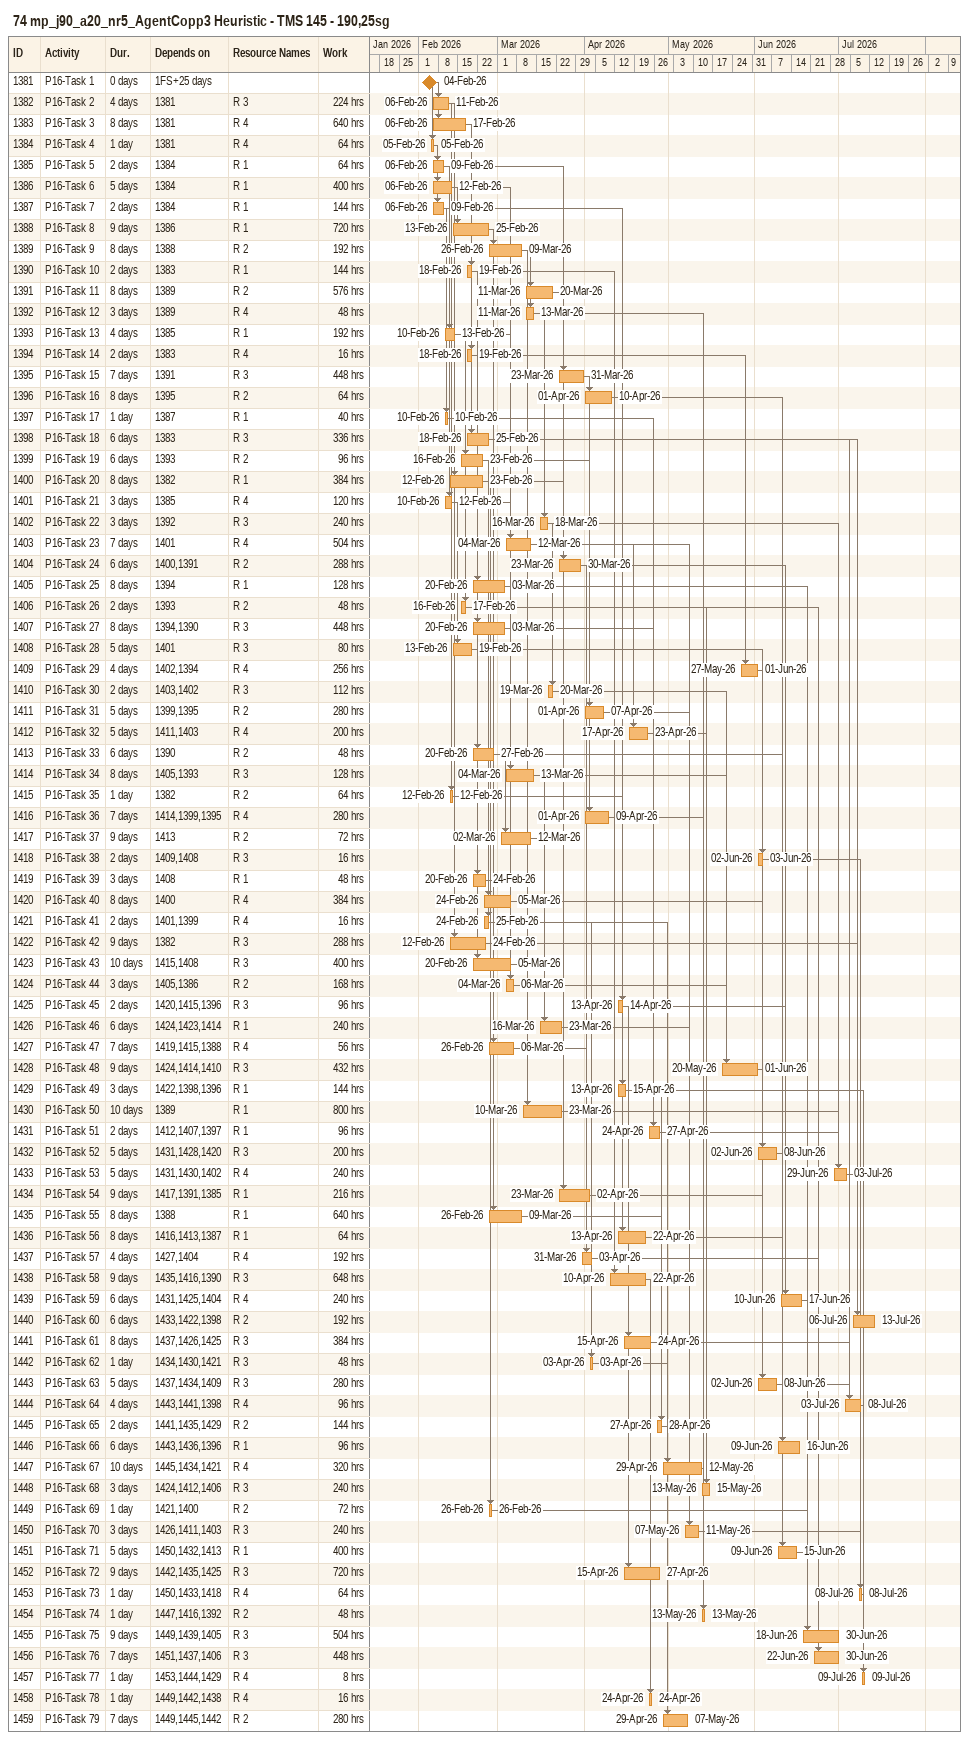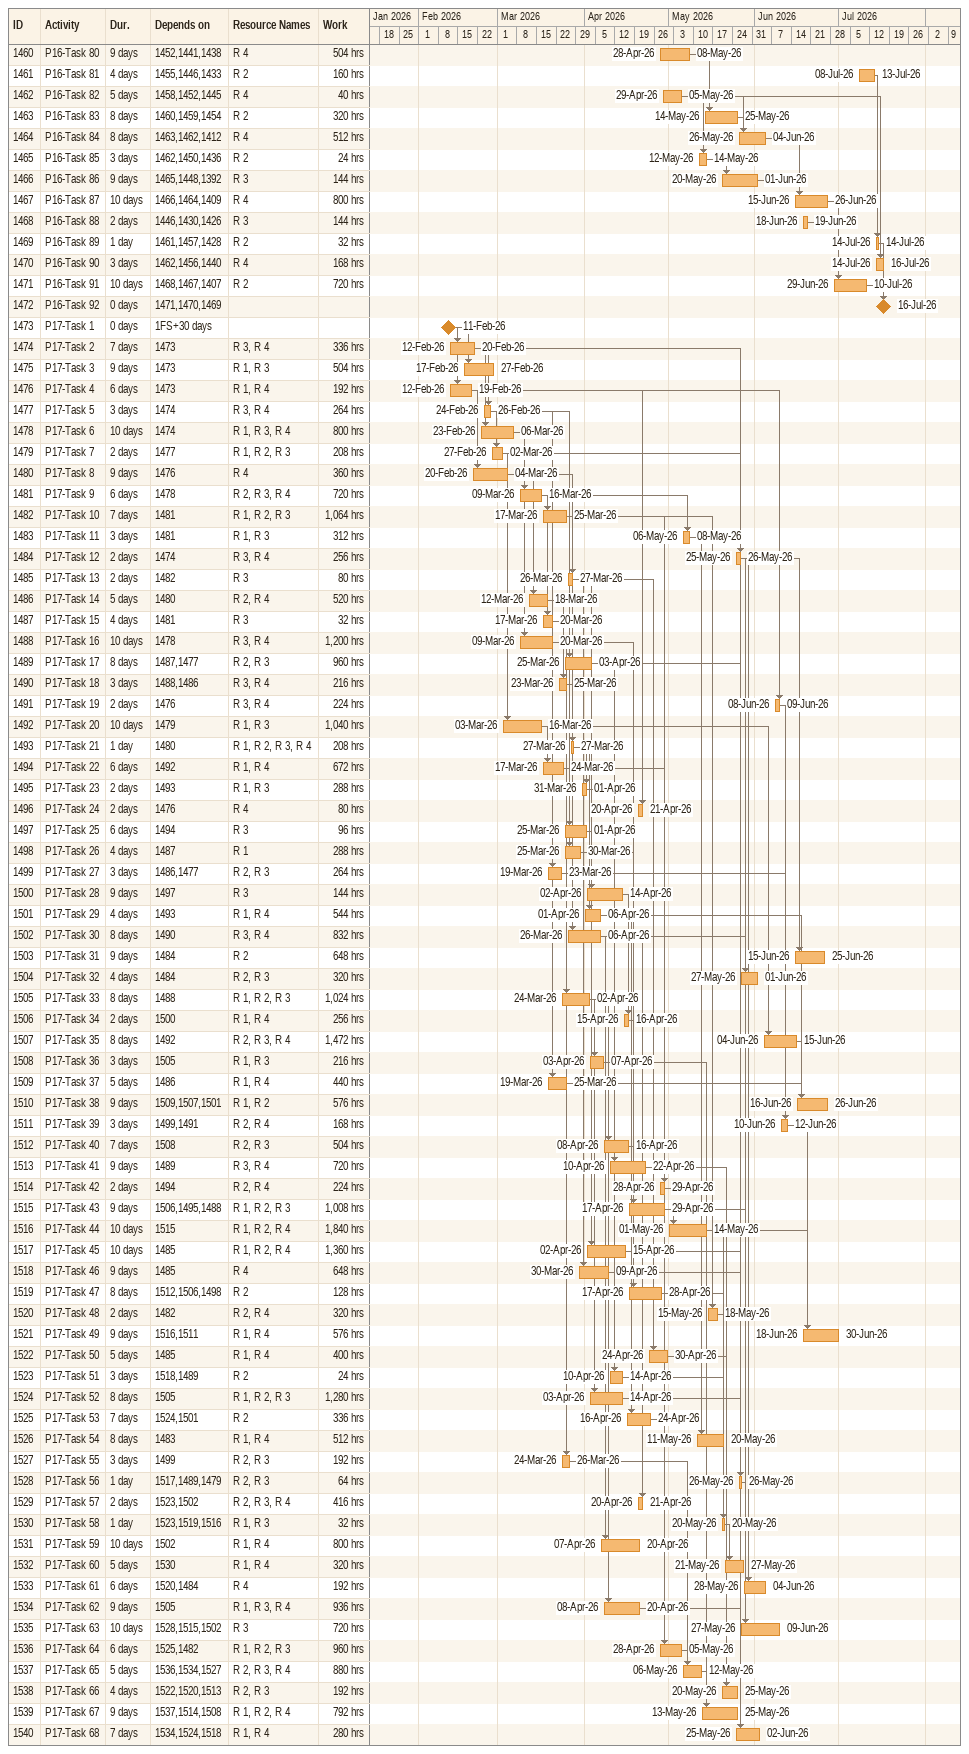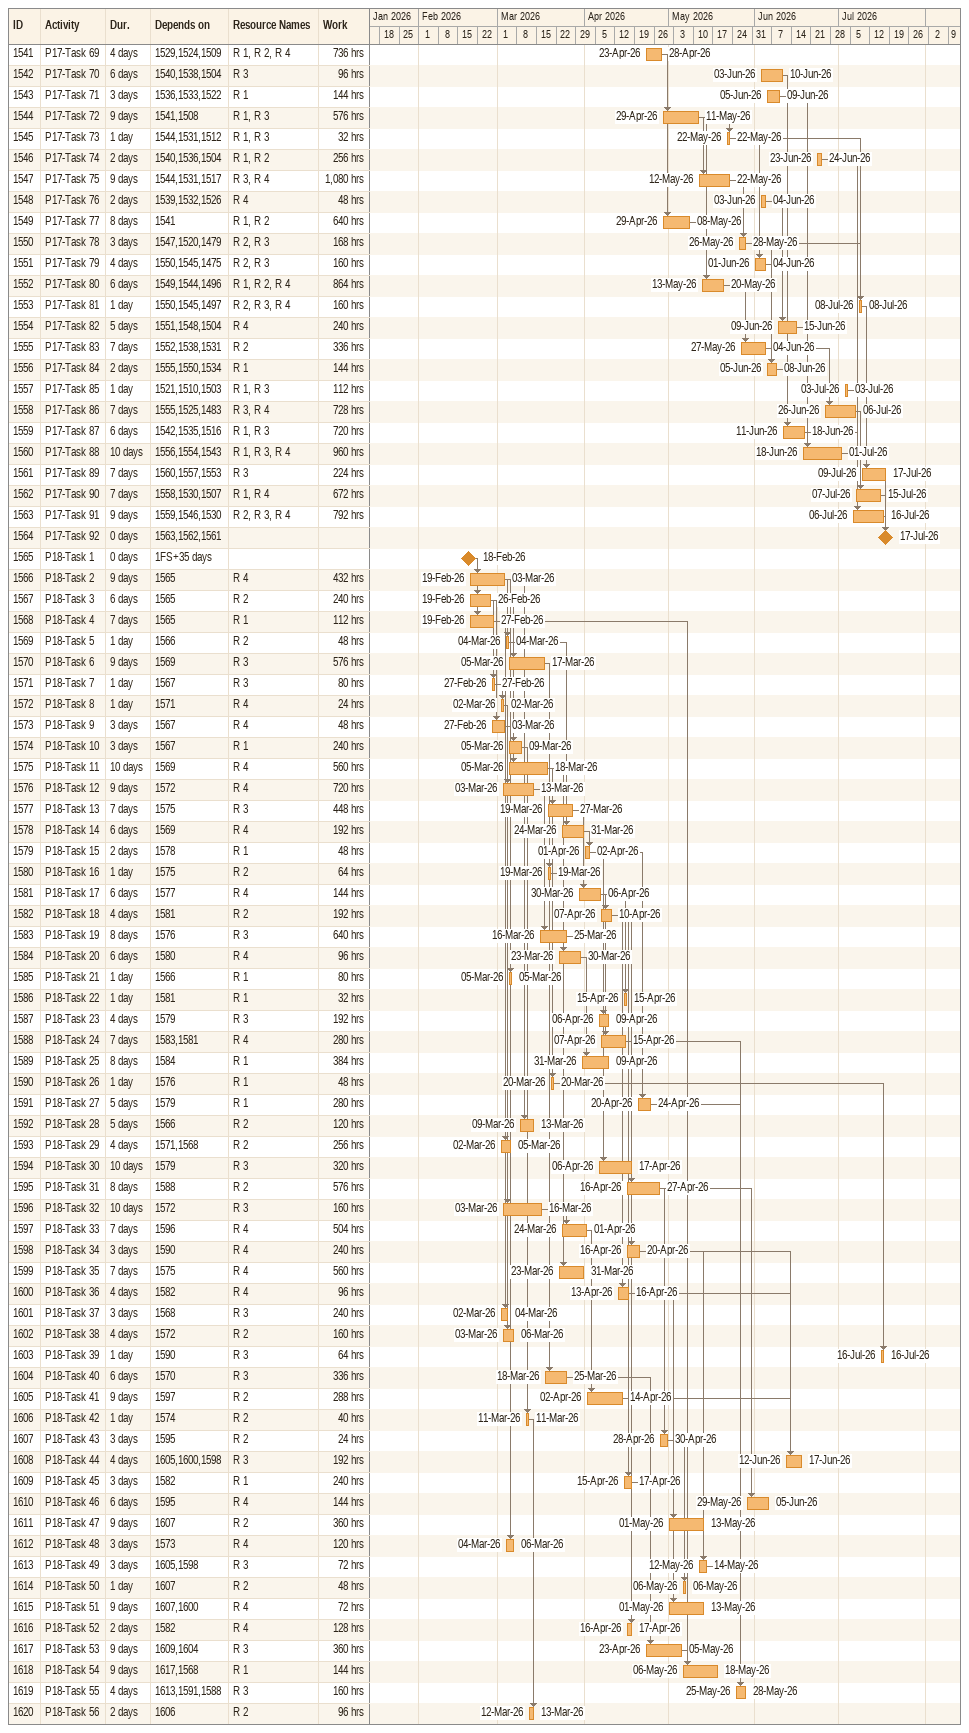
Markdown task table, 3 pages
74 mp_j90_a20_nr5_AgentCopp3 Heuristic - TMS 145 - 190,25sg

| ID | Task | Duration | Start | Finish | Predecessors | Resources | Work (h) |
|---|---|---|---|---|---|---|---|
| 1381 | P16-Task 1 | 0d | 2026-02-04 | 2026-02-04 | 1FS+25d |  |  |
| 1382 | P16-Task 2 | 4d | 2026-02-06 | 2026-02-11 | 1381 | R 3 | 224 |
| 1383 | P16-Task 3 | 8d | 2026-02-06 | 2026-02-17 | 1381 | R 4 | 640 |
| 1384 | P16-Task 4 | 1d | 2026-02-05 | 2026-02-05 | 1381 | R 4 | 64 |
| 1385 | P16-Task 5 | 2d | 2026-02-06 | 2026-02-09 | 1384 | R 1 | 64 |
| 1386 | P16-Task 6 | 5d | 2026-02-06 | 2026-02-12 | 1384 | R 1 | 400 |
| 1387 | P16-Task 7 | 2d | 2026-02-06 | 2026-02-09 | 1384 | R 1 | 144 |
| 1388 | P16-Task 8 | 9d | 2026-02-13 | 2026-02-25 | 1386 | R 1 | 720 |
| 1389 | P16-Task 9 | 8d | 2026-02-26 | 2026-03-09 | 1388 | R 2 | 192 |
| 1390 | P16-Task 10 | 2d | 2026-02-18 | 2026-02-19 | 1383 | R 1 | 144 |
| 1391 | P16-Task 11 | 8d | 2026-03-11 | 2026-03-20 | 1389 | R 2 | 576 |
| 1392 | P16-Task 12 | 3d | 2026-03-11 | 2026-03-13 | 1389 | R 4 | 48 |
| 1393 | P16-Task 13 | 4d | 2026-02-10 | 2026-02-13 | 1385 | R 1 | 192 |
| 1394 | P16-Task 14 | 2d | 2026-02-18 | 2026-02-19 | 1383 | R 4 | 16 |
| 1395 | P16-Task 15 | 7d | 2026-03-23 | 2026-03-31 | 1391 | R 3 | 448 |
| 1396 | P16-Task 16 | 8d | 2026-04-01 | 2026-04-10 | 1395 | R 2 | 64 |
| 1397 | P16-Task 17 | 1d | 2026-02-10 | 2026-02-10 | 1387 | R 1 | 40 |
| 1398 | P16-Task 18 | 6d | 2026-02-18 | 2026-02-25 | 1383 | R 3 | 336 |
| 1399 | P16-Task 19 | 6d | 2026-02-16 | 2026-02-23 | 1393 | R 2 | 96 |
| 1400 | P16-Task 20 | 8d | 2026-02-12 | 2026-02-23 | 1382 | R 1 | 384 |
| 1401 | P16-Task 21 | 3d | 2026-02-10 | 2026-02-12 | 1385 | R 4 | 120 |
| 1402 | P16-Task 22 | 3d | 2026-03-16 | 2026-03-18 | 1392 | R 3 | 240 |
| 1403 | P16-Task 23 | 7d | 2026-03-04 | 2026-03-12 | 1401 | R 4 | 504 |
| 1404 | P16-Task 24 | 6d | 2026-03-23 | 2026-03-30 | 1400, 1391 | R 2 | 288 |
| 1405 | P16-Task 25 | 8d | 2026-02-20 | 2026-03-03 | 1394 | R 1 | 128 |
| 1406 | P16-Task 26 | 2d | 2026-02-16 | 2026-02-17 | 1393 | R 2 | 48 |
| 1407 | P16-Task 27 | 8d | 2026-02-20 | 2026-03-03 | 1394, 1390 | R 3 | 448 |
| 1408 | P16-Task 28 | 5d | 2026-02-13 | 2026-02-19 | 1401 | R 3 | 80 |
| 1409 | P16-Task 29 | 4d | 2026-05-27 | 2026-06-01 | 1402, 1394 | R 4 | 256 |
| 1410 | P16-Task 30 | 2d | 2026-03-19 | 2026-03-20 | 1403, 1402 | R 3 | 112 |
| 1411 | P16-Task 31 | 5d | 2026-04-01 | 2026-04-07 | 1399, 1395 | R 2 | 280 |
| 1412 | P16-Task 32 | 5d | 2026-04-17 | 2026-04-23 | 1411, 1403 | R 4 | 200 |
| 1413 | P16-Task 33 | 6d | 2026-02-20 | 2026-02-27 | 1390 | R 2 | 48 |
| 1414 | P16-Task 34 | 8d | 2026-03-04 | 2026-03-13 | 1405, 1393 | R 3 | 128 |
| 1415 | P16-Task 35 | 1d | 2026-02-12 | 2026-02-12 | 1382 | R 2 | 64 |
| 1416 | P16-Task 36 | 7d | 2026-04-01 | 2026-04-09 | 1414, 1399, 1395 | R 4 | 280 |
| 1417 | P16-Task 37 | 9d | 2026-03-02 | 2026-03-12 | 1413 | R 2 | 72 |
| 1418 | P16-Task 38 | 2d | 2026-06-02 | 2026-06-03 | 1409, 1408 | R 3 | 16 |
| 1419 | P16-Task 39 | 3d | 2026-02-20 | 2026-02-24 | 1408 | R 1 | 48 |
| 1420 | P16-Task 40 | 8d | 2026-02-24 | 2026-03-05 | 1400 | R 4 | 384 |
| 1421 | P16-Task 41 | 2d | 2026-02-24 | 2026-02-25 | 1401, 1399 | R 4 | 16 |
| 1422 | P16-Task 42 | 9d | 2026-02-12 | 2026-02-24 | 1382 | R 3 | 288 |
| 1423 | P16-Task 43 | 10d | 2026-02-20 | 2026-03-05 | 1415, 1408 | R 3 | 400 |
| 1424 | P16-Task 44 | 3d | 2026-03-04 | 2026-03-06 | 1405, 1386 | R 2 | 168 |
| 1425 | P16-Task 45 | 2d | 2026-04-13 | 2026-04-14 | 1420, 1415, 1396 | R 3 | 96 |
| 1426 | P16-Task 46 | 6d | 2026-03-16 | 2026-03-23 | 1424, 1423, 1414 | R 1 | 240 |
| 1427 | P16-Task 47 | 7d | 2026-02-26 | 2026-03-06 | 1419, 1415, 1388 | R 4 | 56 |
| 1428 | P16-Task 48 | 9d | 2026-05-20 | 2026-06-01 | 1424, 1414, 1410 | R 3 | 432 |
| 1429 | P16-Task 49 | 3d | 2026-04-13 | 2026-04-15 | 1422, 1398, 1396 | R 1 | 144 |
| 1430 | P16-Task 50 | 10d | 2026-03-10 | 2026-03-23 | 1389 | R 1 | 800 |
| 1431 | P16-Task 51 | 2d | 2026-04-24 | 2026-04-27 | 1412, 1407, 1397 | R 1 | 96 |
| 1432 | P16-Task 52 | 5d | 2026-06-02 | 2026-06-08 | 1431, 1428, 1420 | R 3 | 200 |
| 1433 | P16-Task 53 | 5d | 2026-06-29 | 2026-07-03 | 1431, 1430, 1402 | R 4 | 240 |
| 1434 | P16-Task 54 | 9d | 2026-03-23 | 2026-04-02 | 1417, 1391, 1385 | R 1 | 216 |
| 1435 | P16-Task 55 | 8d | 2026-02-26 | 2026-03-09 | 1388 | R 1 | 640 |
| 1436 | P16-Task 56 | 8d | 2026-04-13 | 2026-04-22 | 1416, 1413, 1387 | R 1 | 64 |
| 1437 | P16-Task 57 | 4d | 2026-03-31 | 2026-04-03 | 1427, 1404 | R 4 | 192 |
| 1438 | P16-Task 58 | 9d | 2026-04-10 | 2026-04-22 | 1435, 1416, 1390 | R 3 | 648 |
| 1439 | P16-Task 59 | 6d | 2026-06-10 | 2026-06-17 | 1431, 1425, 1404 | R 4 | 240 |
| 1440 | P16-Task 60 | 6d | 2026-07-06 | 2026-07-13 | 1433, 1422, 1398 | R 2 | 192 |
| 1441 | P16-Task 61 | 8d | 2026-04-15 | 2026-04-24 | 1437, 1426, 1425 | R 3 | 384 |
| 1442 | P16-Task 62 | 1d | 2026-04-03 | 2026-04-03 | 1434, 1430, 1421 | R 3 | 48 |
| 1443 | P16-Task 63 | 5d | 2026-06-02 | 2026-06-08 | 1437, 1434, 1409 | R 3 | 280 |
| 1444 | P16-Task 64 | 4d | 2026-07-03 | 2026-07-08 | 1443, 1441, 1398 | R 4 | 96 |
| 1445 | P16-Task 65 | 2d | 2026-04-27 | 2026-04-28 | 1441, 1435, 1429 | R 2 | 144 |
| 1446 | P16-Task 66 | 6d | 2026-06-09 | 2026-06-16 | 1443, 1436, 1396 | R 1 | 96 |
| 1447 | P16-Task 67 | 10d | 2026-04-29 | 2026-05-12 | 1445, 1434, 1421 | R 4 | 320 |
| 1448 | P16-Task 68 | 3d | 2026-05-13 | 2026-05-15 | 1424, 1412, 1406 | R 3 | 240 |
| 1449 | P16-Task 69 | 1d | 2026-02-26 | 2026-02-26 | 1421, 1400 | R 2 | 72 |
| 1450 | P16-Task 70 | 3d | 2026-05-07 | 2026-05-11 | 1426, 1411, 1403 | R 3 | 240 |
| 1451 | P16-Task 71 | 5d | 2026-06-09 | 2026-06-15 | 1450, 1432, 1413 | R 1 | 400 |
| 1452 | P16-Task 72 | 9d | 2026-04-15 | 2026-04-27 | 1442, 1435, 1425 | R 3 | 720 |
| 1453 | P16-Task 73 | 1d | 2026-07-08 | 2026-07-08 | 1450, 1433, 1418 | R 4 | 64 |
| 1454 | P16-Task 74 | 1d | 2026-05-13 | 2026-05-13 | 1447, 1416, 1392 | R 2 | 48 |
| 1455 | P16-Task 75 | 9d | 2026-06-18 | 2026-06-30 | 1449, 1439, 1405 | R 3 | 504 |
| 1456 | P16-Task 76 | 7d | 2026-06-22 | 2026-06-30 | 1451, 1437, 1406 | R 3 | 448 |
| 1457 | P16-Task 77 | 1d | 2026-07-09 | 2026-07-09 | 1453, 1444, 1429 | R 4 | 8 |
| 1458 | P16-Task 78 | 1d | 2026-04-24 | 2026-04-24 | 1449, 1442, 1438 | R 4 | 16 |
| 1459 | P16-Task 79 | 7d | 2026-04-29 | 2026-05-07 | 1449, 1445, 1442 | R 2 | 280 |
| 1460 | P16-Task 80 | 9d | 2026-04-28 | 2026-05-08 | 1452, 1441, 1438 | R 4 | 504 |
| 1461 | P16-Task 81 | 4d | 2026-07-08 | 2026-07-13 | 1455, 1446, 1433 | R 2 | 160 |
| 1462 | P16-Task 82 | 5d | 2026-04-29 | 2026-05-05 | 1458, 1452, 1445 | R 4 | 40 |
| 1463 | P16-Task 83 | 8d | 2026-05-14 | 2026-05-25 | 1460, 1459, 1454 | R 2 | 320 |
| 1464 | P16-Task 84 | 8d | 2026-05-26 | 2026-06-04 | 1463, 1462, 1412 | R 4 | 512 |
| 1465 | P16-Task 85 | 3d | 2026-05-12 | 2026-05-14 | 1462, 1450, 1436 | R 2 | 24 |
| 1466 | P16-Task 86 | 9d | 2026-05-20 | 2026-06-01 | 1465, 1448, 1392 | R 3 | 144 |
| 1467 | P16-Task 87 | 10d | 2026-06-15 | 2026-06-26 | 1466, 1464, 1409 | R 4 | 800 |
| 1468 | P16-Task 88 | 2d | 2026-06-18 | 2026-06-19 | 1446, 1430, 1426 | R 3 | 144 |
| 1469 | P16-Task 89 | 1d | 2026-07-14 | 2026-07-14 | 1461, 1457, 1428 | R 2 | 32 |
| 1470 | P16-Task 90 | 3d | 2026-07-14 | 2026-07-16 | 1462, 1456, 1440 | R 4 | 168 |
| 1471 | P16-Task 91 | 10d | 2026-06-29 | 2026-07-10 | 1468, 1467, 1407 | R 2 | 720 |
| 1472 | P16-Task 92 | 0d | 2026-07-16 | 2026-07-16 | 1471, 1470, 1469 |  |  |
| 1473 | P17-Task 1 | 0d | 2026-02-11 | 2026-02-11 | 1FS+30d |  |  |
| 1474 | P17-Task 2 | 7d | 2026-02-12 | 2026-02-20 | 1473 | R 3, R 4 | 336 |
| 1475 | P17-Task 3 | 9d | 2026-02-17 | 2026-02-27 | 1473 | R 1, R 3 | 504 |
| 1476 | P17-Task 4 | 6d | 2026-02-12 | 2026-02-19 | 1473 | R 1, R 4 | 192 |
| 1477 | P17-Task 5 | 3d | 2026-02-24 | 2026-02-26 | 1474 | R 3, R 4 | 264 |
| 1478 | P17-Task 6 | 10d | 2026-02-23 | 2026-03-06 | 1474 | R 1, R 3, R 4 | 800 |
| 1479 | P17-Task 7 | 2d | 2026-02-27 | 2026-03-02 | 1477 | R 1, R 2, R 3 | 208 |
| 1480 | P17-Task 8 | 9d | 2026-02-20 | 2026-03-04 | 1476 | R 4 | 360 |
| 1481 | P17-Task 9 | 6d | 2026-03-09 | 2026-03-16 | 1478 | R 2, R 3, R 4 | 720 |
| 1482 | P17-Task 10 | 7d | 2026-03-17 | 2026-03-25 | 1481 | R 1, R 2, R 3 | 1064 |
| 1483 | P17-Task 11 | 3d | 2026-05-06 | 2026-05-08 | 1481 | R 1, R 3 | 312 |
| 1484 | P17-Task 12 | 2d | 2026-05-25 | 2026-05-26 | 1474 | R 3, R 4 | 256 |
| 1485 | P17-Task 13 | 2d | 2026-03-26 | 2026-03-27 | 1482 | R 3 | 80 |
| 1486 | P17-Task 14 | 5d | 2026-03-12 | 2026-03-18 | 1480 | R 2, R 4 | 520 |
| 1487 | P17-Task 15 | 4d | 2026-03-17 | 2026-03-20 | 1481 | R 3 | 32 |
| 1488 | P17-Task 16 | 10d | 2026-03-09 | 2026-03-20 | 1478 | R 3, R 4 | 1200 |
| 1489 | P17-Task 17 | 8d | 2026-03-25 | 2026-04-03 | 1487, 1477 | R 2, R 3 | 960 |
| 1490 | P17-Task 18 | 3d | 2026-03-23 | 2026-03-25 | 1488, 1486 | R 3, R 4 | 216 |
| 1491 | P17-Task 19 | 2d | 2026-06-08 | 2026-06-09 | 1476 | R 3, R 4 | 224 |
| 1492 | P17-Task 20 | 10d | 2026-03-03 | 2026-03-16 | 1479 | R 1, R 3 | 1040 |
| 1493 | P17-Task 21 | 1d | 2026-03-27 | 2026-03-27 | 1480 | R 1, R 2, R 3, R 4 | 208 |
| 1494 | P17-Task 22 | 6d | 2026-03-17 | 2026-03-24 | 1492 | R 1, R 4 | 672 |
| 1495 | P17-Task 23 | 2d | 2026-03-31 | 2026-04-01 | 1493 | R 1, R 3 | 288 |
| 1496 | P17-Task 24 | 2d | 2026-04-20 | 2026-04-21 | 1476 | R 4 | 80 |
| 1497 | P17-Task 25 | 6d | 2026-03-25 | 2026-04-01 | 1494 | R 3 | 96 |
| 1498 | P17-Task 26 | 4d | 2026-03-25 | 2026-03-30 | 1487 | R 1 | 288 |
| 1499 | P17-Task 27 | 3d | 2026-03-19 | 2026-03-23 | 1486, 1477 | R 2, R 3 | 264 |
| 1500 | P17-Task 28 | 9d | 2026-04-02 | 2026-04-14 | 1497 | R 3 | 144 |
| 1501 | P17-Task 29 | 4d | 2026-04-01 | 2026-04-06 | 1493 | R 1, R 4 | 544 |
| 1502 | P17-Task 30 | 8d | 2026-03-26 | 2026-04-06 | 1490 | R 3, R 4 | 832 |
| 1503 | P17-Task 31 | 9d | 2026-06-15 | 2026-06-25 | 1484 | R 2 | 648 |
| 1504 | P17-Task 32 | 4d | 2026-05-27 | 2026-06-01 | 1484 | R 2, R 3 | 320 |
| 1505 | P17-Task 33 | 8d | 2026-03-24 | 2026-04-02 | 1488 | R 1, R 2, R 3 | 1024 |
| 1506 | P17-Task 34 | 2d | 2026-04-15 | 2026-04-16 | 1500 | R 1, R 4 | 256 |
| 1507 | P17-Task 35 | 8d | 2026-06-04 | 2026-06-15 | 1492 | R 2, R 3, R 4 | 1472 |
| 1508 | P17-Task 36 | 3d | 2026-04-03 | 2026-04-07 | 1505 | R 1, R 3 | 216 |
| 1509 | P17-Task 37 | 5d | 2026-03-19 | 2026-03-25 | 1486 | R 1, R 4 | 440 |
| 1510 | P17-Task 38 | 9d | 2026-06-16 | 2026-06-26 | 1509, 1507, 1501 | R 1, R 2 | 576 |
| 1511 | P17-Task 39 | 3d | 2026-06-10 | 2026-06-12 | 1499, 1491 | R 2, R 4 | 168 |
| 1512 | P17-Task 40 | 7d | 2026-04-08 | 2026-04-16 | 1508 | R 2, R 3 | 504 |
| 1513 | P17-Task 41 | 9d | 2026-04-10 | 2026-04-22 | 1489 | R 3, R 4 | 720 |
| 1514 | P17-Task 42 | 2d | 2026-04-28 | 2026-04-29 | 1494 | R 2, R 4 | 224 |
| 1515 | P17-Task 43 | 9d | 2026-04-17 | 2026-04-29 | 1506, 1495, 1488 | R 1, R 2, R 3 | 1008 |
| 1516 | P17-Task 44 | 10d | 2026-05-01 | 2026-05-14 | 1515 | R 1, R 2, R 4 | 1840 |
| 1517 | P17-Task 45 | 10d | 2026-04-02 | 2026-04-15 | 1485 | R 1, R 2, R 4 | 1360 |
| 1518 | P17-Task 46 | 9d | 2026-03-30 | 2026-04-09 | 1485 | R 4 | 648 |
| 1519 | P17-Task 47 | 8d | 2026-04-17 | 2026-04-28 | 1512, 1506, 1498 | R 2 | 128 |
| 1520 | P17-Task 48 | 2d | 2026-05-15 | 2026-05-18 | 1482 | R 2, R 4 | 320 |
| 1521 | P17-Task 49 | 9d | 2026-06-18 | 2026-06-30 | 1516, 1511 | R 1, R 4 | 576 |
| 1522 | P17-Task 50 | 5d | 2026-04-24 | 2026-04-30 | 1485 | R 1, R 4 | 400 |
| 1523 | P17-Task 51 | 3d | 2026-04-10 | 2026-04-14 | 1518, 1489 | R 2 | 24 |
| 1524 | P17-Task 52 | 8d | 2026-04-03 | 2026-04-14 | 1505 | R 1, R 2, R 3 | 1280 |
| 1525 | P17-Task 53 | 7d | 2026-04-16 | 2026-04-24 | 1524, 1501 | R 2 | 336 |
| 1526 | P17-Task 54 | 8d | 2026-05-11 | 2026-05-20 | 1483 | R 1, R 4 | 512 |
| 1527 | P17-Task 55 | 3d | 2026-03-24 | 2026-03-26 | 1499 | R 2, R 3 | 192 |
| 1528 | P17-Task 56 | 1d | 2026-05-26 | 2026-05-26 | 1517, 1489, 1479 | R 2, R 3 | 64 |
| 1529 | P17-Task 57 | 2d | 2026-04-20 | 2026-04-21 | 1523, 1502 | R 2, R 3, R 4 | 416 |
| 1530 | P17-Task 58 | 1d | 2026-05-20 | 2026-05-20 | 1523, 1519, 1516 | R 1, R 3 | 32 |
| 1531 | P17-Task 59 | 10d | 2026-04-07 | 2026-04-20 | 1502 | R 1, R 4 | 800 |
| 1532 | P17-Task 60 | 5d | 2026-05-21 | 2026-05-27 | 1530 | R 1, R 4 | 320 |
| 1533 | P17-Task 61 | 6d | 2026-05-28 | 2026-06-04 | 1520, 1484 | R 4 | 192 |
| 1534 | P17-Task 62 | 9d | 2026-04-08 | 2026-04-20 | 1505 | R 1, R 3, R 4 | 936 |
| 1535 | P17-Task 63 | 10d | 2026-05-27 | 2026-06-09 | 1528, 1515, 1502 | R 3 | 720 |
| 1536 | P17-Task 64 | 6d | 2026-04-28 | 2026-05-05 | 1525, 1482 | R 1, R 2, R 3 | 960 |
| 1537 | P17-Task 65 | 5d | 2026-05-06 | 2026-05-12 | 1536, 1534, 1527 | R 2, R 3, R 4 | 880 |
| 1538 | P17-Task 66 | 4d | 2026-05-20 | 2026-05-25 | 1522, 1520, 1513 | R 2, R 3 | 192 |
| 1539 | P17-Task 67 | 9d | 2026-05-13 | 2026-05-25 | 1537, 1514, 1508 | R 1, R 2, R 4 | 792 |
| 1540 | P17-Task 68 | 7d | 2026-05-25 | 2026-06-02 | 1534, 1524, 1518 | R 1, R 4 | 280 |
| 1541 | P17-Task 69 | 4d | 2026-04-23 | 2026-04-28 | 1529, 1524, 1509 | R 1, R 2, R 4 | 736 |
| 1542 | P17-Task 70 | 6d | 2026-06-03 | 2026-06-10 | 1540, 1538, 1504 | R 3 | 96 |
| 1543 | P17-Task 71 | 3d | 2026-06-05 | 2026-06-09 | 1536, 1533, 1522 | R 1 | 144 |
| 1544 | P17-Task 72 | 9d | 2026-04-29 | 2026-05-11 | 1541, 1508 | R 1, R 3 | 576 |
| 1545 | P17-Task 73 | 1d | 2026-05-22 | 2026-05-22 | 1544, 1531, 1512 | R 1, R 3 | 32 |
| 1546 | P17-Task 74 | 2d | 2026-06-23 | 2026-06-24 | 1540, 1536, 1504 | R 1, R 2 | 256 |
| 1547 | P17-Task 75 | 9d | 2026-05-12 | 2026-05-22 | 1544, 1531, 1517 | R 3, R 4 | 1080 |
| 1548 | P17-Task 76 | 2d | 2026-06-03 | 2026-06-04 | 1539, 1532, 1526 | R 4 | 48 |
| 1549 | P17-Task 77 | 8d | 2026-04-29 | 2026-05-08 | 1541 | R 1, R 2 | 640 |
| 1550 | P17-Task 78 | 3d | 2026-05-26 | 2026-05-28 | 1547, 1520, 1479 | R 2, R 3 | 168 |
| 1551 | P17-Task 79 | 4d | 2026-06-01 | 2026-06-04 | 1550, 1545, 1475 | R 2, R 3 | 160 |
| 1552 | P17-Task 80 | 6d | 2026-05-13 | 2026-05-20 | 1549, 1544, 1496 | R 1, R 2, R 4 | 864 |
| 1553 | P17-Task 81 | 1d | 2026-07-08 | 2026-07-08 | 1550, 1545, 1497 | R 2, R 3, R 4 | 160 |
| 1554 | P17-Task 82 | 5d | 2026-06-09 | 2026-06-15 | 1551, 1548, 1504 | R 4 | 240 |
| 1555 | P17-Task 83 | 7d | 2026-05-27 | 2026-06-04 | 1552, 1538, 1531 | R 2 | 336 |
| 1556 | P17-Task 84 | 2d | 2026-06-05 | 2026-06-08 | 1555, 1550, 1534 | R 1 | 144 |
| 1557 | P17-Task 85 | 1d | 2026-07-03 | 2026-07-03 | 1521, 1510, 1503 | R 1, R 3 | 112 |
| 1558 | P17-Task 86 | 7d | 2026-06-26 | 2026-07-06 | 1555, 1525, 1483 | R 3, R 4 | 728 |
| 1559 | P17-Task 87 | 6d | 2026-06-11 | 2026-06-18 | 1542, 1535, 1516 | R 1, R 3 | 720 |
| 1560 | P17-Task 88 | 10d | 2026-06-18 | 2026-07-01 | 1556, 1554, 1543 | R 1, R 3, R 4 | 960 |
| 1561 | P17-Task 89 | 7d | 2026-07-09 | 2026-07-17 | 1560, 1557, 1553 | R 3 | 224 |
| 1562 | P17-Task 90 | 7d | 2026-07-07 | 2026-07-15 | 1558, 1530, 1507 | R 1, R 4 | 672 |
| 1563 | P17-Task 91 | 9d | 2026-07-06 | 2026-07-16 | 1559, 1546, 1530 | R 2, R 3, R 4 | 792 |
| 1564 | P17-Task 92 | 0d | 2026-07-17 | 2026-07-17 | 1563, 1562, 1561 |  |  |
| 1565 | P18-Task 1 | 0d | 2026-02-18 | 2026-02-18 | 1FS+35d |  |  |
| 1566 | P18-Task 2 | 9d | 2026-02-19 | 2026-03-03 | 1565 | R 4 | 432 |
| 1567 | P18-Task 3 | 6d | 2026-02-19 | 2026-02-26 | 1565 | R 2 | 240 |
| 1568 | P18-Task 4 | 7d | 2026-02-19 | 2026-02-27 | 1565 | R 1 | 112 |
| 1569 | P18-Task 5 | 1d | 2026-03-04 | 2026-03-04 | 1566 | R 2 | 48 |
| 1570 | P18-Task 6 | 9d | 2026-03-05 | 2026-03-17 | 1569 | R 3 | 576 |
| 1571 | P18-Task 7 | 1d | 2026-02-27 | 2026-02-27 | 1567 | R 3 | 80 |
| 1572 | P18-Task 8 | 1d | 2026-03-02 | 2026-03-02 | 1571 | R 4 | 24 |
| 1573 | P18-Task 9 | 3d | 2026-02-27 | 2026-03-03 | 1567 | R 4 | 48 |
| 1574 | P18-Task 10 | 3d | 2026-03-05 | 2026-03-09 | 1567 | R 1 | 240 |
| 1575 | P18-Task 11 | 10d | 2026-03-05 | 2026-03-18 | 1569 | R 4 | 560 |
| 1576 | P18-Task 12 | 9d | 2026-03-03 | 2026-03-13 | 1572 | R 4 | 720 |
| 1577 | P18-Task 13 | 7d | 2026-03-19 | 2026-03-27 | 1575 | R 3 | 448 |
| 1578 | P18-Task 14 | 6d | 2026-03-24 | 2026-03-31 | 1569 | R 4 | 192 |
| 1579 | P18-Task 15 | 2d | 2026-04-01 | 2026-04-02 | 1578 | R 1 | 48 |
| 1580 | P18-Task 16 | 1d | 2026-03-19 | 2026-03-19 | 1575 | R 2 | 64 |
| 1581 | P18-Task 17 | 6d | 2026-03-30 | 2026-04-06 | 1577 | R 4 | 144 |
| 1582 | P18-Task 18 | 4d | 2026-04-07 | 2026-04-10 | 1581 | R 2 | 192 |
| 1583 | P18-Task 19 | 8d | 2026-03-16 | 2026-03-25 | 1576 | R 3 | 640 |
| 1584 | P18-Task 20 | 6d | 2026-03-23 | 2026-03-30 | 1580 | R 4 | 96 |
| 1585 | P18-Task 21 | 1d | 2026-03-05 | 2026-03-05 | 1566 | R 1 | 80 |
| 1586 | P18-Task 22 | 1d | 2026-04-15 | 2026-04-15 | 1581 | R 1 | 32 |
| 1587 | P18-Task 23 | 4d | 2026-04-06 | 2026-04-09 | 1579 | R 3 | 192 |
| 1588 | P18-Task 24 | 7d | 2026-04-07 | 2026-04-15 | 1583, 1581 | R 4 | 280 |
| 1589 | P18-Task 25 | 8d | 2026-03-31 | 2026-04-09 | 1584 | R 1 | 384 |
| 1590 | P18-Task 26 | 1d | 2026-03-20 | 2026-03-20 | 1576 | R 1 | 48 |
| 1591 | P18-Task 27 | 5d | 2026-04-20 | 2026-04-24 | 1579 | R 1 | 280 |
| 1592 | P18-Task 28 | 5d | 2026-03-09 | 2026-03-13 | 1566 | R 2 | 120 |
| 1593 | P18-Task 29 | 4d | 2026-03-02 | 2026-03-05 | 1571, 1568 | R 2 | 256 |
| 1594 | P18-Task 30 | 10d | 2026-04-06 | 2026-04-17 | 1579 | R 3 | 320 |
| 1595 | P18-Task 31 | 8d | 2026-04-16 | 2026-04-27 | 1588 | R 2 | 576 |
| 1596 | P18-Task 32 | 10d | 2026-03-03 | 2026-03-16 | 1572 | R 3 | 160 |
| 1597 | P18-Task 33 | 7d | 2026-03-24 | 2026-04-01 | 1596 | R 4 | 504 |
| 1598 | P18-Task 34 | 3d | 2026-04-16 | 2026-04-20 | 1590 | R 4 | 240 |
| 1599 | P18-Task 35 | 7d | 2026-03-23 | 2026-03-31 | 1575 | R 4 | 560 |
| 1600 | P18-Task 36 | 4d | 2026-04-13 | 2026-04-16 | 1582 | R 4 | 96 |
| 1601 | P18-Task 37 | 3d | 2026-03-02 | 2026-03-04 | 1568 | R 3 | 240 |
| 1602 | P18-Task 38 | 4d | 2026-03-03 | 2026-03-06 | 1572 | R 2 | 160 |
| 1603 | P18-Task 39 | 1d | 2026-07-16 | 2026-07-16 | 1590 | R 3 | 64 |
| 1604 | P18-Task 40 | 6d | 2026-03-18 | 2026-03-25 | 1570 | R 3 | 336 |
| 1605 | P18-Task 41 | 9d | 2026-04-02 | 2026-04-14 | 1597 | R 2 | 288 |
| 1606 | P18-Task 42 | 1d | 2026-03-11 | 2026-03-11 | 1574 | R 2 | 40 |
| 1607 | P18-Task 43 | 3d | 2026-04-28 | 2026-04-30 | 1595 | R 2 | 24 |
| 1608 | P18-Task 44 | 4d | 2026-06-12 | 2026-06-17 | 1605, 1600, 1598 | R 3 | 192 |
| 1609 | P18-Task 45 | 3d | 2026-04-15 | 2026-04-17 | 1582 | R 1 | 240 |
| 1610 | P18-Task 46 | 6d | 2026-05-29 | 2026-06-05 | 1595 | R 4 | 144 |
| 1611 | P18-Task 47 | 9d | 2026-05-01 | 2026-05-13 | 1607 | R 2 | 360 |
| 1612 | P18-Task 48 | 3d | 2026-03-04 | 2026-03-06 | 1573 | R 4 | 120 |
| 1613 | P18-Task 49 | 3d | 2026-05-12 | 2026-05-14 | 1605, 1598 | R 3 | 72 |
| 1614 | P18-Task 50 | 1d | 2026-05-06 | 2026-05-06 | 1607 | R 2 | 48 |
| 1615 | P18-Task 51 | 9d | 2026-05-01 | 2026-05-13 | 1607, 1600 | R 4 | 72 |
| 1616 | P18-Task 52 | 2d | 2026-04-16 | 2026-04-17 | 1582 | R 4 | 128 |
| 1617 | P18-Task 53 | 9d | 2026-04-23 | 2026-05-05 | 1609, 1604 | R 3 | 360 |
| 1618 | P18-Task 54 | 9d | 2026-05-06 | 2026-05-18 | 1617, 1568 | R 1 | 144 |
| 1619 | P18-Task 55 | 4d | 2026-05-25 | 2026-05-28 | 1613, 1591, 1588 | R 3 | 160 |
| 1620 | P18-Task 56 | 2d | 2026-03-12 | 2026-03-13 | 1606 | R 2 | 96 |
